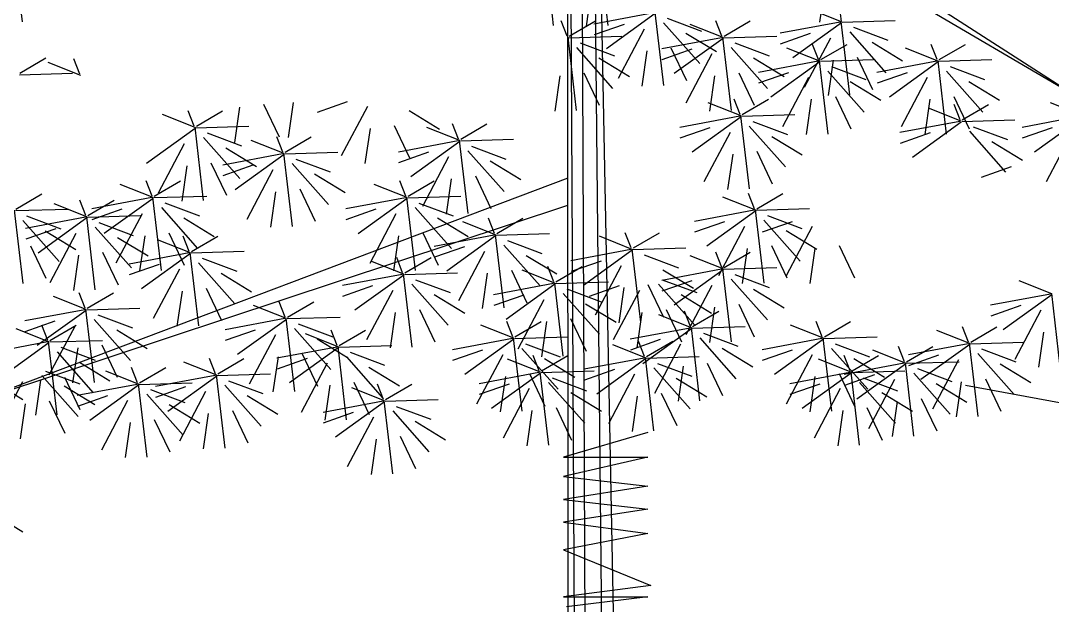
# Model space of a CAD drawing. Header units: metres. Extents: x 563124 to 573994, y 2062953 to 2068466.
# Drawn here: x 569040.077 to 569044.029, y 2065871.007 to 2065873.247 of the extents above; entities that cross this region are included whole.
import ezdxf

# ---------------------------------------------------------------- set-up
doc = ezdxf.new("R2010")
doc.units = ezdxf.units.M
for name, color, linetype in [('1-CAY XANH', 7, 'CONTINUOUS'), ('ghichieudai', 7, 'CONTINUOUS'), ('MATCATDUONG', 8, 'CONTINUOUS')]:
    doc.layers.add(name, color=color, linetype=linetype)

# ---------------------------------------------------------------- blocks, each defined once
blk = doc.blocks.new('ca')
at = {"layer": '1-CAY XANH', "color": 17}
for p, q in [((0.641, 64.954), (-0.644, 0.027)), ((0.305, 0.047), (0.641, 64.954)), ((0.405, 63.355), (-0.261, 0)), ((0.405, 62.413), (0.148, 0)), ((0.531, 38.493), (0.505, 0.027)), ((-0.601, 33.28), (-8.244, 28.361)), ((-8.244, 28.361), (-0.61, 32.847)), ((0.517, 27.035), (10.427, 23.293)), ((10.427, 23.293), (0.517, 26.572)), ((-9.091, 22.978), (-6.248, 23.504)), ((-0.844, 22.701), (0.59, 22.285)), ((-0.844, 22.285), (0.59, 21.953)), ((0.59, 22.285), (-0.844, 22.285)), ((0.59, 21.953), (-0.844, 21.787)), ((-0.844, 21.787), (0.59, 21.565)), ((0.59, 21.565), (-0.844, 21.399)), ((-0.844, 21.399), (0.59, 21.178)), ((0.59, 21.178), (-0.844, 20.984)), ((-0.844, 20.984), (0.59, 20.707)), ((0.59, 20.707), (-0.895, 20.097)), ((-0.895, 20.097), (0.59, 19.904)), ((-0.844, 19.904), (0.539, 19.737)), ((0.59, 19.904), (-0.844, 19.904))]:
    blk.add_line(p, q, dxfattribs=at)
at = {"layer": '1-CAY XANH', "color": 3}
for p, q in [((-4.139, 29.699), (-3.993, 30.945)), ((9.803, 29.696), (9.949, 30.942)), ((-0.166, 29.632), (-0.02, 30.878)), ((0.76, 29.632), (0.906, 30.878)), ((-3.852, 30.289), (-3.767, 29.69)), ((0.12, 30.223), (0.206, 29.623)), ((-4.14, 29.695), (-3.582, 29.916)), ((-4.151, 29.691), (-5.054, 29.719)), ((-4.283, 28.452), (-4.137, 29.699)), ((-4.116, 29.691), (-3.096, 29.499)), ((-2.141, 29.451), (-2.587, 29.711)), ((-2.104, 29.451), (-2.002, 29.711)), ((-1.172, 29.757), (-1.758, 29.537)), ((-1.113, 28.608), (-0.967, 29.855)), ((-0.97, 29.835), (-0.139, 29.235)), ((-0.946, 29.847), (0.074, 29.655)), ((0.494, 29.451), (0.048, 29.711)), ((0.531, 29.451), (0.633, 29.711)), ((-4.342, 29.601), (-4.928, 29.381)), ((-4.28, 29.523), (-4.897, 28.827)), ((-4.14, 29.679), (-3.309, 29.079)), ((-2.123, 29.428), (-1.565, 29.649)), ((-1.109, 29.679), (-1.726, 28.983)), ((-0.782, 29.571), (-0.337, 28.73)), ((-0.439, 29.65), (0.072, 29.472)), ((-4.661, 29.348), (-5.181, 29.031)), ((-3.952, 29.415), (-3.507, 28.574)), ((-3.609, 29.494), (-3.098, 29.316)), ((-2.134, 29.424), (-3.037, 29.452)), ((-2.324, 29.334), (-2.91, 29.114)), ((-2.266, 28.185), (-2.12, 29.432)), ((-2.123, 29.412), (-1.291, 28.812)), ((-2.099, 29.424), (-1.079, 29.232)), ((-1.491, 29.503), (-2.011, 29.187)), ((0.501, 29.424), (-0.402, 29.452)), ((0.31, 29.334), (-0.275, 29.114)), ((0.369, 28.185), (0.515, 29.432)), ((-5.805, 29.051), (-6.251, 29.311)), ((-5.787, 29.027), (-5.229, 29.248)), ((-5.768, 29.051), (-5.666, 29.311)), ((-3.788, 29.051), (-4.234, 29.311)), ((-3.77, 29.027), (-3.211, 29.248)), ((-3.751, 29.051), (-3.649, 29.311)), ((-2.262, 29.256), (-2.879, 28.56)), ((-1.591, 29.227), (-1.081, 29.049)), ((-1.237, 29.25), (-1.499, 28.697)), ((-0.827, 29.199), (-0.741, 28.599)), ((0.373, 29.256), (-0.244, 28.56)), ((-5.798, 29.023), (-6.701, 29.051)), ((-5.93, 27.784), (-5.784, 29.031)), ((-5.787, 29.011), (-4.955, 28.411)), ((-5.763, 29.023), (-4.743, 28.832)), ((-3.781, 29.023), (-4.684, 29.051)), ((-4.407, 29.094), (-4.669, 28.541)), ((-3.997, 29.043), (-3.911, 28.443)), ((-3.912, 27.784), (-3.767, 29.031)), ((-3.77, 29.011), (-2.938, 28.411)), ((-3.745, 29.023), (-2.725, 28.832)), ((-2.644, 29.081), (-3.164, 28.764)), ((-1.935, 29.148), (-1.49, 28.307)), ((-0.009, 29.081), (-0.529, 28.764)), ((8.807, 28.782), (9.365, 29.003)), ((8.826, 28.806), (8.928, 29.066)), ((9.848, 28.819), (9.402, 29.079)), ((-5.988, 28.933), (-6.574, 28.713)), ((-5.926, 28.855), (-6.543, 28.159)), ((-5.255, 28.826), (-4.745, 28.648)), ((-3.971, 28.933), (-4.557, 28.713)), ((-3.909, 28.855), (-4.526, 28.159)), ((-3.238, 28.826), (-2.728, 28.648)), ((-2.39, 28.827), (-2.652, 28.274)), ((0.245, 28.827), (-0.017, 28.274)), ((9.855, 28.792), (8.952, 28.819)), ((-6.308, 28.68), (-6.828, 28.363)), ((-5.599, 28.747), (-5.154, 27.906)), ((-4.29, 28.68), (-4.811, 28.363)), ((-3.581, 28.747), (-3.137, 27.906)), ((-1.979, 28.776), (-1.893, 28.176)), ((0.656, 28.776), (0.741, 28.176)), ((-8.257, 28.092), (-7.699, 28.313)), ((-6.196, 28.027), (-6.642, 28.287)), ((-6.054, 28.426), (-6.316, 27.873)), ((-6.159, 28.027), (-6.057, 28.287)), ((-5.643, 28.375), (-5.557, 27.776)), ((-4.037, 28.426), (-4.299, 27.873)), ((-3.626, 28.375), (-3.54, 27.776)), ((-2.45, 28.116), (-2.896, 28.376)), ((-2.432, 28.092), (-1.873, 28.313)), ((-2.413, 28.116), (-2.311, 28.376)), ((4.274, 28.331), (4.784, 28.153)), ((5.192, 28.323), (5.278, 27.724)), ((5.697, 28.292), (5.435, 27.739)), ((-6.178, 28.003), (-5.62, 28.224)), ((-2.443, 28.089), (-3.346, 28.116)), ((3.221, 28.185), (2.701, 27.868)), ((3.93, 28.252), (4.375, 27.411)), ((6.108, 28.241), (6.193, 27.642)), ((6.842, 27.919), (6.396, 28.18)), ((6.86, 27.896), (7.419, 28.117)), ((6.879, 27.919), (6.981, 28.18)), ((-8.257, 28.077), (-7.426, 27.476)), ((-8.233, 28.089), (-7.213, 27.897)), ((-6.189, 28), (-7.092, 28.027)), ((-6.178, 27.987), (-5.347, 27.387)), ((-6.154, 28), (-5.134, 27.808)), ((-2.633, 27.998), (-3.219, 27.778)), ((-2.574, 26.85), (-2.429, 28.096)), ((-2.432, 28.077), (-1.6, 27.476)), ((-2.407, 28.089), (-1.387, 27.897)), ((2.341, 27.697), (1.895, 27.957)), ((2.378, 27.697), (2.48, 27.957)), ((3.475, 27.931), (3.213, 27.378)), ((-8.069, 27.812), (-7.624, 26.971)), ((-7.726, 27.891), (-7.215, 27.714)), ((-6.38, 27.909), (-6.965, 27.689)), ((-6.317, 27.831), (-6.934, 27.135)), ((-5.647, 27.802), (-5.136, 27.625)), ((-2.571, 27.92), (-3.188, 27.224)), ((-2.243, 27.812), (-1.799, 26.971)), ((-1.9, 27.891), (-1.39, 27.714)), ((2.359, 27.673), (2.917, 27.894)), ((3.886, 27.88), (3.972, 27.281)), ((6.849, 27.892), (5.947, 27.92)), ((6.659, 27.802), (6.073, 27.582)), ((6.718, 26.653), (6.863, 27.9)), ((6.86, 27.88), (7.692, 27.28)), ((-6.699, 27.656), (-7.219, 27.339)), ((-2.952, 27.745), (-3.473, 27.428)), ((2.348, 27.67), (1.445, 27.698)), ((2.158, 27.58), (1.572, 27.359)), ((2.216, 26.431), (2.362, 27.677)), ((2.359, 27.658), (3.19, 27.057)), ((2.383, 27.67), (3.403, 27.478)), ((5.331, 27.476), (4.885, 27.736)), ((5.349, 27.452), (5.908, 27.674)), ((5.368, 27.476), (5.47, 27.736)), ((6.721, 27.724), (6.104, 27.028)), ((7.049, 27.616), (7.493, 26.775)), ((-2.699, 27.491), (-2.961, 26.938)), ((-2.288, 27.44), (-2.202, 26.841)), ((2.22, 27.501), (1.603, 26.805)), ((2.891, 27.473), (3.401, 27.295)), ((5.338, 27.449), (4.435, 27.477)), ((5.206, 26.21), (5.352, 27.457)), ((5.349, 27.437), (6.181, 26.837)), ((5.373, 27.449), (6.393, 27.257)), ((6.34, 27.549), (5.819, 27.232)), ((-7.026, 27.224), (-6.515, 27.046)), ((1.838, 27.326), (1.318, 27.009)), ((2.547, 27.394), (2.992, 26.552)), ((5.148, 27.359), (4.562, 27.139)), ((5.21, 27.281), (4.593, 26.585)), ((5.881, 27.252), (6.391, 27.074)), ((6.593, 27.295), (6.331, 26.742)), ((7.004, 27.244), (7.09, 26.644)), ((2.092, 27.073), (1.83, 26.519)), ((4.828, 27.105), (4.308, 26.789)), ((5.538, 27.173), (5.982, 26.332)), ((2.503, 27.021), (2.589, 26.422)), ((3.238, 26.727), (2.791, 26.988)), ((3.256, 26.704), (3.814, 26.925)), ((3.274, 26.727), (3.376, 26.988)), ((7.56, 26.728), (7.113, 26.989)), ((7.578, 26.705), (8.136, 26.926)), ((7.596, 26.728), (7.699, 26.989)), ((-2.697, 26.513), (-3.143, 26.773)), ((-2.679, 26.489), (-2.12, 26.711)), ((-2.66, 26.513), (-2.558, 26.773)), ((3.244, 26.7), (2.342, 26.728)), ((3.113, 25.461), (3.258, 26.708)), ((3.28, 26.7), (4.3, 26.509)), ((5.082, 26.852), (4.82, 26.299)), ((5.493, 26.801), (5.579, 26.201)), ((7.567, 26.701), (6.664, 26.729)), ((7.435, 25.462), (7.58, 26.709)), ((7.602, 26.701), (8.622, 26.51)), ((9.916, 26.507), (9.47, 26.767)), ((3.054, 26.61), (2.468, 26.39)), ((3.116, 26.532), (2.499, 25.836)), ((3.256, 26.688), (4.087, 26.088)), ((7.376, 26.611), (6.79, 26.391)), ((7.438, 26.533), (6.821, 25.837)), ((7.578, 26.689), (8.409, 26.089)), ((8.687, 26.396), (8.24, 26.656)), ((8.705, 26.372), (9.263, 26.594)), ((8.723, 26.396), (8.825, 26.656)), ((-2.69, 26.486), (-3.593, 26.514)), ((-2.88, 26.396), (-3.466, 26.175)), ((-2.822, 25.247), (-2.676, 26.493)), ((-2.679, 26.474), (-1.847, 25.873)), ((-2.654, 26.486), (-1.635, 26.294)), ((1.729, 26.09), (1.283, 26.35)), ((1.766, 26.09), (1.868, 26.35)), ((2.735, 26.357), (2.215, 26.04)), ((3.444, 26.424), (3.889, 25.583)), ((3.787, 26.503), (4.297, 26.325)), ((7.057, 26.358), (6.537, 26.041)), ((7.766, 26.425), (8.211, 25.584)), ((8.693, 26.369), (7.791, 26.397)), ((8.109, 26.504), (8.619, 26.326)), ((8.562, 25.13), (8.707, 26.376)), ((8.705, 26.357), (9.536, 25.756)), ((8.729, 26.369), (9.749, 26.177)), ((9.923, 26.48), (9.02, 26.508)), ((9.732, 26.39), (9.147, 26.169)), ((9.791, 25.241), (9.937, 26.487)), ((-3.643, 26.21), (-3.198, 25.368)), ((-2.818, 26.317), (-3.435, 25.621)), ((-3.3, 26.289), (-2.79, 26.111)), ((-2.49, 26.21), (-2.046, 25.368)), ((-2.147, 26.289), (-1.637, 26.111)), ((1.747, 26.066), (2.305, 26.288)), ((8.503, 26.279), (7.917, 26.059)), ((8.565, 26.2), (7.948, 25.504)), ((9.795, 26.311), (9.178, 25.615)), ((9.236, 26.172), (9.746, 25.994)), ((-3.199, 26.142), (-3.72, 25.826)), ((-0.597, 25.845), (-1.043, 26.105)), ((-0.579, 25.821), (-0.021, 26.043)), ((-0.56, 25.845), (-0.458, 26.105)), ((1.736, 26.063), (0.833, 26.091)), ((1.604, 24.824), (1.75, 26.07)), ((1.747, 26.051), (2.578, 25.45)), ((1.771, 26.063), (2.791, 25.871)), ((2.988, 26.103), (2.726, 25.55)), ((3.399, 26.052), (3.485, 25.453)), ((6.925, 25.787), (6.478, 26.048)), ((6.962, 25.787), (7.064, 26.048)), ((7.311, 26.104), (7.048, 25.551)), ((8.184, 26.025), (7.664, 25.709)), ((7.721, 26.053), (7.807, 25.454)), ((9.413, 26.136), (8.893, 25.819)), ((8.893, 26.093), (9.338, 25.251)), ((-4.098, 25.889), (-4.361, 25.335)), ((-3.688, 25.837), (-3.602, 25.238)), ((-2.946, 25.889), (-3.208, 25.335)), ((-2.535, 25.837), (-2.449, 25.238)), ((-0.59, 25.818), (-1.493, 25.846)), ((-0.722, 24.579), (-0.576, 25.825)), ((-0.555, 25.818), (0.465, 25.626)), ((1.546, 25.973), (0.96, 25.753)), ((1.608, 25.894), (0.991, 25.198)), ((2.278, 25.866), (2.789, 25.688)), ((6.943, 25.764), (7.501, 25.985)), ((9.667, 25.883), (9.405, 25.329)), ((-2.141, 25.511), (-2.587, 25.771)), ((-2.123, 25.488), (-1.565, 25.709)), ((-2.104, 25.511), (-2.002, 25.771)), ((-0.781, 25.728), (-1.366, 25.508)), ((-0.579, 25.806), (0.252, 25.205)), ((1.226, 25.719), (0.706, 25.403)), ((1.935, 25.787), (2.38, 24.945)), ((3.294, 25.422), (2.847, 25.682)), ((3.33, 25.422), (3.432, 25.682)), ((6.932, 25.76), (6.029, 25.788)), ((6.741, 25.67), (6.155, 25.45)), ((6.8, 24.521), (6.946, 25.768)), ((6.943, 25.748), (7.774, 25.148)), ((6.967, 25.76), (7.987, 25.569)), ((8.437, 25.772), (8.175, 25.218)), ((8.848, 25.721), (8.934, 25.121)), ((-2.134, 25.484), (-3.037, 25.512)), ((-2.266, 24.245), (-2.12, 25.492)), ((-2.123, 25.472), (-1.291, 24.872)), ((-2.099, 25.484), (-1.079, 25.292)), ((-1.1, 25.474), (-1.62, 25.158)), ((-0.391, 25.542), (0.054, 24.701)), ((-0.048, 25.621), (0.463, 25.443)), ((0.72, 25.266), (0.274, 25.527)), ((0.757, 25.266), (0.859, 25.527)), ((1.48, 25.466), (1.218, 24.912)), ((3.311, 25.399), (3.87, 25.62)), ((6.803, 25.592), (6.186, 24.896)), ((7.131, 25.484), (7.576, 24.643)), ((7.474, 25.563), (7.985, 25.385)), ((-2.324, 25.394), (-2.91, 25.174)), ((-2.262, 25.316), (-2.879, 24.62)), ((-1.089, 25.305), (-1.675, 25.085)), ((0.738, 25.243), (1.297, 25.464)), ((1.891, 25.415), (1.977, 24.815)), ((3.3, 25.395), (2.398, 25.423)), ((3.11, 25.305), (2.524, 25.085)), ((3.169, 24.156), (3.314, 25.403)), ((3.311, 25.383), (4.143, 24.783)), ((3.336, 25.395), (4.356, 25.203)), ((6.422, 25.417), (5.902, 25.1)), ((-7.722, 25.065), (-7.164, 25.286)), ((-2.644, 25.141), (-3.164, 24.824)), ((-1.935, 25.208), (-1.49, 24.367)), ((-1.027, 25.227), (-1.644, 24.531)), ((-1.591, 25.287), (-1.081, 25.109)), ((-0.846, 25.221), (-1.108, 24.668)), ((-0.699, 25.119), (-0.255, 24.278)), ((-0.435, 25.17), (-0.35, 24.57)), ((-0.356, 25.198), (0.154, 25.02)), ((0.727, 25.239), (-0.175, 25.267)), ((0.537, 25.149), (-0.049, 24.929)), ((0.596, 24), (0.741, 25.247)), ((0.738, 25.227), (1.57, 24.627)), ((0.763, 25.239), (1.783, 25.048)), ((3.172, 25.227), (2.555, 24.531)), ((3.5, 25.119), (3.945, 24.278)), ((3.843, 25.198), (4.353, 25.02)), ((6.676, 25.163), (6.414, 24.61)), ((-7.865, 23.822), (-7.719, 25.069)), ((-7.722, 25.049), (-6.89, 24.449)), ((-7.698, 25.061), (-6.678, 24.869)), ((-1.409, 25.051), (-1.929, 24.735)), ((0.599, 25.071), (-0.018, 24.375)), ((0.927, 24.963), (1.371, 24.122)), ((1.27, 25.042), (1.78, 24.864)), ((2.791, 25.051), (2.271, 24.735)), ((7.086, 25.112), (7.172, 24.513)), ((8.7, 24.821), (8.254, 25.081)), ((8.718, 24.798), (9.276, 25.019)), ((8.737, 24.821), (8.839, 25.081)), ((-7.534, 24.785), (-7.089, 23.944)), ((-7.19, 24.864), (-6.68, 24.686)), ((-2.39, 24.887), (-2.652, 24.334)), ((-1.606, 24.51), (-2.052, 24.77)), ((-1.979, 24.836), (-1.893, 24.236)), ((-1.569, 24.51), (-1.467, 24.77)), ((-1.155, 24.798), (-1.417, 24.245)), ((0.218, 24.896), (-0.303, 24.579)), ((3.044, 24.798), (2.782, 24.245)), ((5.291, 24.669), (4.844, 24.929)), ((5.309, 24.645), (5.867, 24.866)), ((5.328, 24.669), (5.43, 24.929)), ((8.707, 24.794), (7.804, 24.822)), ((8.575, 23.555), (8.721, 24.802)), ((8.718, 24.782), (9.55, 24.182)), ((8.742, 24.794), (9.762, 24.602)), ((-3.849, 24.331), (-4.296, 24.592)), ((-3.812, 24.331), (-3.71, 24.592)), ((-1.588, 24.486), (-1.029, 24.707)), ((-0.744, 24.747), (-0.658, 24.147)), ((0.471, 24.642), (0.209, 24.089)), ((0.882, 24.591), (0.968, 23.992)), ((1.42, 24.331), (0.974, 24.592)), ((1.457, 24.331), (1.559, 24.592)), ((3.455, 24.747), (3.541, 24.147)), ((5.298, 24.642), (4.395, 24.669)), ((5.166, 23.403), (5.312, 24.649)), ((5.309, 24.629), (6.14, 24.029)), ((5.333, 24.642), (6.353, 24.45)), ((8.517, 24.704), (7.931, 24.484)), ((8.579, 24.626), (7.962, 23.93)), ((9.25, 24.597), (9.76, 24.419)), ((-7.578, 24.413), (-7.492, 23.813)), ((-6.34, 24.242), (-6.786, 24.503)), ((-6.322, 24.219), (-5.764, 24.44)), ((-6.303, 24.242), (-6.201, 24.503)), ((-3.831, 24.308), (-3.273, 24.529)), ((-1.599, 24.482), (-2.502, 24.51)), ((-1.731, 23.243), (-1.585, 24.49)), ((-1.588, 24.47), (-0.756, 23.87)), ((-1.563, 24.482), (-0.544, 24.291)), ((1.438, 24.308), (1.997, 24.529)), ((4.409, 24.186), (3.962, 24.446)), ((4.446, 24.186), (4.548, 24.446)), ((5.107, 24.551), (4.521, 24.331)), ((5.169, 24.473), (4.552, 23.777)), ((5.84, 24.444), (6.35, 24.267)), ((8.197, 24.45), (7.677, 24.134)), ((9.335, 24.271), (8.889, 24.531)), ((8.906, 24.518), (9.351, 23.677)), ((9.353, 24.247), (9.911, 24.469)), ((9.372, 24.271), (9.474, 24.531)), ((-6.333, 24.215), (-7.236, 24.243)), ((-3.842, 24.304), (-4.745, 24.332)), ((-3.974, 23.065), (-3.829, 24.312)), ((-3.831, 24.292), (-3, 23.692)), ((-3.807, 24.304), (-2.787, 24.113)), ((-1.789, 24.392), (-2.375, 24.172)), ((-1.727, 24.314), (-2.344, 23.618)), ((-0.823, 23.998), (-1.27, 24.258)), ((-1.056, 24.285), (-0.546, 24.107)), ((-0.787, 23.998), (-0.684, 24.258)), ((1.427, 24.304), (0.524, 24.332)), ((1.295, 23.065), (1.441, 24.312)), ((1.438, 24.292), (2.27, 23.692)), ((1.462, 24.304), (2.482, 24.113)), ((4.788, 24.298), (4.268, 23.981)), ((4.427, 24.162), (4.985, 24.383)), ((5.497, 24.365), (5.942, 23.524)), ((9.342, 24.244), (8.439, 24.272)), ((9.21, 23.005), (9.356, 24.251)), ((9.377, 24.244), (10.397, 24.052)), ((-6.524, 24.125), (-7.109, 23.905)), ((-6.465, 22.976), (-6.319, 24.223)), ((-6.322, 24.203), (-5.491, 23.603)), ((-6.298, 24.215), (-5.278, 24.024)), ((-5.249, 23.909), (-5.696, 24.169)), ((-5.231, 23.885), (-4.673, 24.106)), ((-5.212, 23.909), (-5.11, 24.169)), ((-4.033, 24.214), (-4.619, 23.994)), ((-3.971, 24.136), (-4.588, 23.44)), ((-3.3, 24.107), (-2.79, 23.929)), ((-2.108, 24.139), (-2.629, 23.822)), ((-1.399, 24.206), (-0.955, 23.365)), ((-0.805, 23.974), (-0.247, 24.195)), ((1.237, 24.214), (0.651, 23.994)), ((1.299, 24.136), (0.682, 23.44)), ((1.97, 24.107), (2.48, 23.929)), ((4.416, 24.158), (3.513, 24.186)), ((4.225, 24.068), (3.64, 23.848)), ((4.284, 22.919), (4.43, 24.166)), ((4.427, 24.146), (5.258, 23.546)), ((4.451, 24.158), (5.471, 23.967)), ((8.451, 24.197), (8.189, 23.644)), ((9.151, 24.154), (8.566, 23.933)), ((9.214, 24.075), (8.597, 23.379)), ((8.862, 24.146), (8.948, 23.546)), ((9.353, 24.232), (10.184, 23.631)), ((-6.461, 24.047), (-7.078, 23.351)), ((-5.242, 23.881), (-6.145, 23.909)), ((-6.134, 23.939), (-5.689, 23.098)), ((-5.791, 24.018), (-5.28, 23.84)), ((-5.374, 22.642), (-5.228, 23.889)), ((-4.352, 23.961), (-4.872, 23.644)), ((-4.323, 23.753), (-4.769, 24.013)), ((-4.305, 23.729), (-3.747, 23.95)), ((-4.286, 23.753), (-4.184, 24.013)), ((-3.643, 24.028), (-3.198, 23.187)), ((-1.855, 23.885), (-2.117, 23.332)), ((-0.817, 23.97), (-1.719, 23.998)), ((-0.948, 22.731), (-0.803, 23.978)), ((-0.805, 23.958), (0.026, 23.358)), ((-0.781, 23.97), (0.239, 23.779)), ((0.917, 23.961), (0.397, 23.644)), ((0.967, 23.753), (0.521, 24.013)), ((0.985, 23.729), (1.544, 23.95)), ((1.004, 23.753), (1.106, 24.013)), ((1.627, 24.028), (2.071, 23.187)), ((4.288, 23.99), (3.671, 23.294)), ((5.042, 24.044), (4.779, 23.491)), ((4.958, 23.961), (5.469, 23.783)), ((5.452, 23.993), (5.538, 23.394)), ((6.478, 23.702), (6.032, 23.963)), ((6.496, 23.679), (7.054, 23.9)), ((6.515, 23.702), (6.617, 23.963)), ((8.832, 23.9), (8.312, 23.583)), ((-6.843, 23.872), (-7.363, 23.555)), ((-5.433, 23.791), (-6.018, 23.571)), ((-5.37, 23.713), (-5.987, 23.017)), ((-5.231, 23.869), (-4.4, 23.269)), ((-4.316, 23.726), (-5.219, 23.753)), ((-5.207, 23.881), (-4.187, 23.69)), ((-4.448, 22.487), (-4.302, 23.733)), ((-4.305, 23.714), (-3.473, 23.113)), ((-4.281, 23.726), (-3.261, 23.534)), ((-1.007, 23.88), (-1.593, 23.66)), ((-0.945, 23.802), (-1.562, 23.106)), ((-1.444, 23.834), (-1.358, 23.235)), ((-0.274, 23.773), (0.236, 23.595)), ((0.974, 23.726), (0.072, 23.753)), ((0.843, 22.487), (0.988, 23.733)), ((0.985, 23.714), (1.817, 23.113)), ((1.01, 23.726), (2.03, 23.534)), ((3.906, 23.815), (3.386, 23.498)), ((4.615, 23.882), (5.06, 23.041)), ((7.807, 23.55), (7.36, 23.81)), ((7.825, 23.526), (8.383, 23.747)), ((7.843, 23.55), (7.946, 23.81)), ((9.41, 23.75), (8.824, 23.53)), ((-6.589, 23.618), (-6.851, 23.065)), ((-5.752, 23.538), (-6.272, 23.221)), ((-6.179, 23.567), (-6.093, 22.968)), ((-4.506, 23.635), (-5.092, 23.415)), ((-4.444, 23.557), (-5.061, 22.861)), ((-5.043, 23.605), (-4.598, 22.764)), ((-4.7, 23.684), (-4.189, 23.506)), ((-4.098, 23.707), (-4.361, 23.154)), ((-3.688, 23.656), (-3.602, 23.057)), ((-1.326, 23.627), (-1.846, 23.31)), ((-0.617, 23.694), (-0.172, 22.853)), ((0.784, 23.635), (0.198, 23.415)), ((0.846, 23.557), (0.229, 22.861)), ((1.171, 23.707), (0.909, 23.154)), ((1.582, 23.656), (1.668, 23.057)), ((4.16, 23.561), (3.898, 23.008)), ((6.485, 23.675), (5.582, 23.703)), ((6.295, 23.585), (5.709, 23.365)), ((6.353, 22.436), (6.499, 23.683)), ((6.496, 23.663), (7.328, 23.063)), ((6.52, 23.675), (7.54, 23.484)), ((7.814, 23.523), (6.911, 23.551)), ((9.086, 23.647), (8.824, 23.093)), ((9.472, 23.672), (8.855, 22.976)), ((9.497, 23.595), (9.582, 22.996)), ((10.314, 23.582), (9.793, 23.266)), ((9.8, 23.565), (10.245, 22.723)), ((-4.826, 23.382), (-5.346, 23.065)), ((-4.117, 23.45), (-3.672, 22.608)), ((-3.773, 23.528), (-3.263, 23.351)), ((-1.072, 23.373), (-1.335, 22.82)), ((0.465, 23.382), (-0.056, 23.065)), ((1.174, 23.45), (1.618, 22.608)), ((1.517, 23.528), (2.027, 23.351)), ((3.622, 23.265), (3.175, 23.525)), ((3.64, 23.242), (4.198, 23.463)), ((3.659, 23.265), (3.761, 23.525)), ((4.57, 23.51), (4.656, 22.911)), ((6.357, 23.507), (5.74, 22.811)), ((6.684, 23.399), (7.129, 22.558)), ((7.028, 23.478), (7.538, 23.3)), ((7.623, 23.433), (7.037, 23.212)), ((7.682, 22.284), (7.827, 23.53)), ((7.825, 23.511), (8.656, 22.91)), ((7.849, 23.523), (8.869, 23.331)), ((9.091, 23.497), (8.571, 23.18)), ((-5.498, 23.284), (-5.76, 22.731)), ((-5.088, 23.233), (-5.002, 22.634)), ((-0.662, 23.322), (-0.576, 22.723)), ((3.629, 23.238), (2.726, 23.266)), ((3.497, 21.999), (3.643, 23.246)), ((3.64, 23.226), (4.471, 22.626)), ((3.664, 23.238), (4.684, 23.046)), ((5.975, 23.332), (5.455, 23.015)), ((7.685, 23.354), (7.068, 22.658)), ((8.013, 23.247), (8.458, 22.405)), ((8.356, 23.326), (8.866, 23.148)), ((9.345, 23.244), (9.082, 22.69)), ((9.755, 23.192), (9.841, 22.593)), ((-4.572, 23.129), (-4.834, 22.575)), ((-4.161, 23.077), (-4.075, 22.478)), ((0.718, 23.129), (0.456, 22.575)), ((1.129, 23.077), (1.215, 22.478)), ((3.438, 23.148), (2.852, 22.928)), ((3.5, 23.07), (2.883, 22.374)), ((4.171, 23.041), (4.682, 22.863)), ((6.229, 23.078), (5.967, 22.525)), ((6.64, 23.027), (6.726, 22.428)), ((7.304, 23.179), (6.784, 22.862)), ((3.119, 22.895), (2.599, 22.578)), ((3.828, 22.962), (4.273, 22.121)), ((7.558, 22.926), (7.295, 22.372)), ((7.968, 22.874), (8.054, 22.275)), ((3.373, 22.641), (3.11, 22.088)), ((3.783, 22.59), (3.869, 21.99)), ((10.314, 21.332), (9.793, 21.015))]:
    blk.add_line(p, q, dxfattribs=at)

msp = doc.modelspace()

# ---------------------------------------------------------------- wipeouts: each hides what was drawn before it
msp.add_wipeout([(568538.5548, 2065837.1158), (569134.3908, 2065836.3611), (569131.1932, 2065953.8252), (568779.0042, 2065956.6832), (568600.6017, 2065960.3155)]).dxf.layer = 'ghichieudai'

# ---------------------------------------------------------------- next in the draw order: block references
at = {"layer": 'MATCATDUONG', "color": 3, "linetype": 'Continuous', "extrusion": (3.31378e-12, 1.1371e-08, 1), "xscale": -0.2249999999767169, "yscale": 0.2250000000931324, "zscale": 0.2250000000000004}
msp.add_blockref('ca', (569042.2895, 2065866.5613, 0.0235), dxfattribs=at)

doc.saveas('drawing.dxf')
